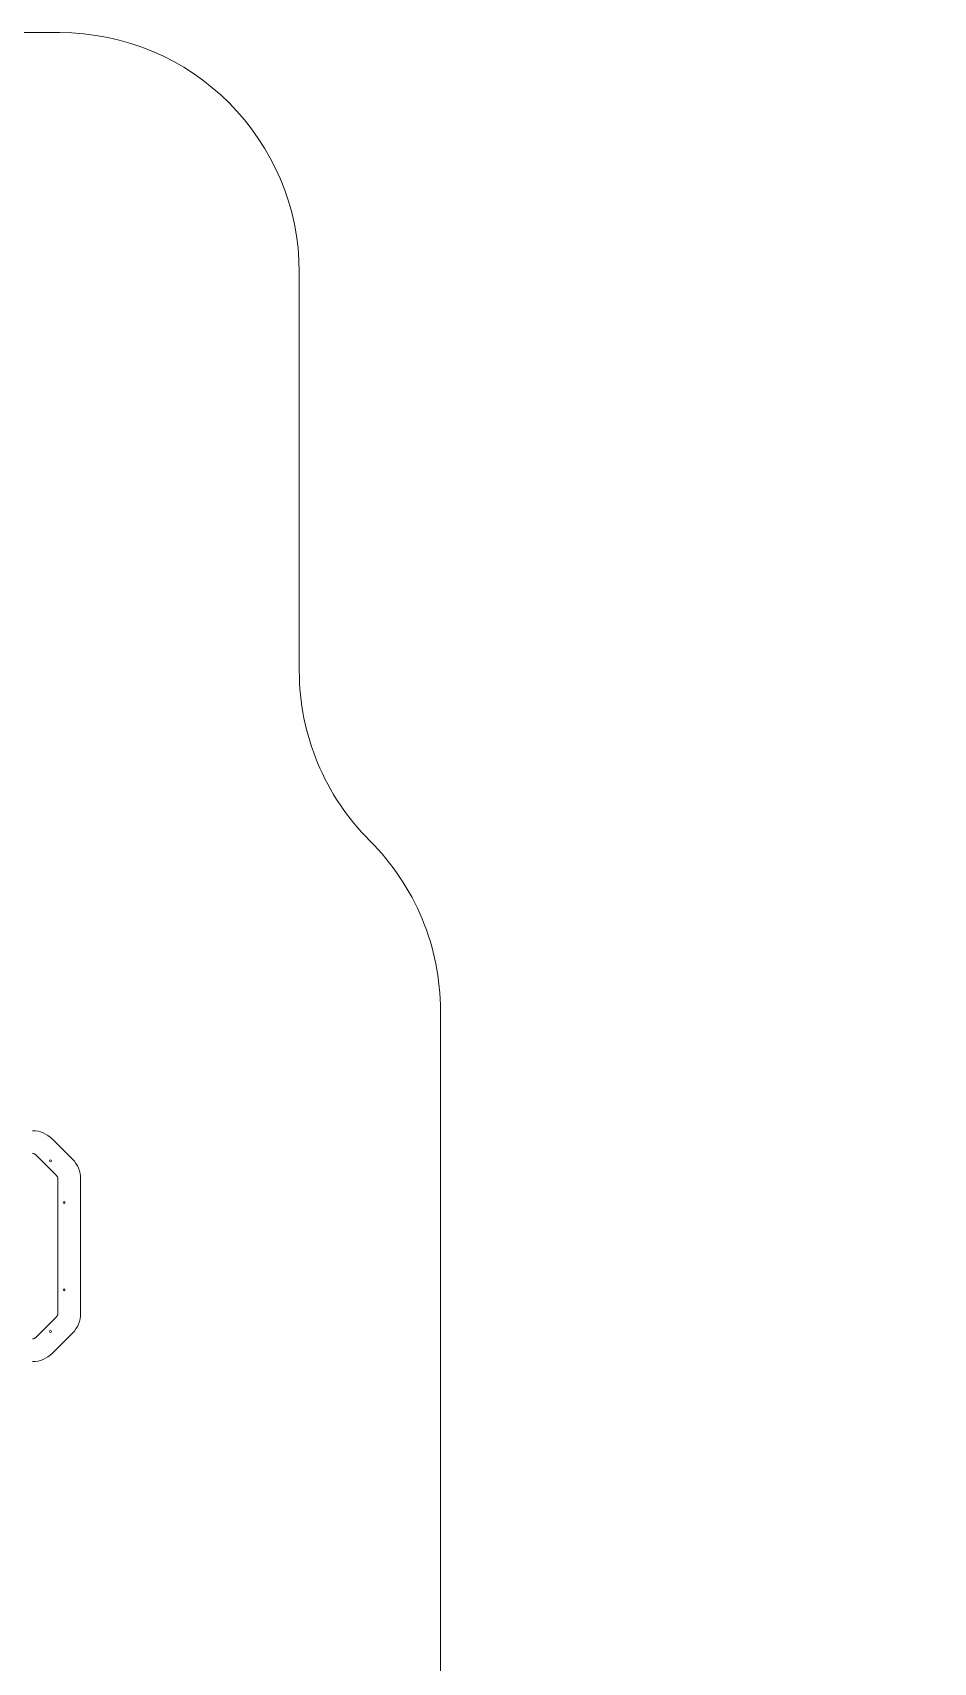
# Model space of a CAD drawing. Header units: millimetres. Extents: x -8760 to 8364, y -7998 to 7451.
# Drawn here: x 4610 to 8364, y 657 to 7451 of the extents above; entities that cross this region are included whole.
import ezdxf

# ---------------------------------------------------------------- set-up
doc = ezdxf.new("R2010")
doc.units = ezdxf.units.MM
doc.layers.add('DIKOM_ЗОНА', color=80, linetype='Continuous')
doc.layers.add('DIKOM_ОБЪЕКТ', color=7, linetype='Continuous')

msp = doc.modelspace()

# ---------------------------------------------------------------- linework, layer by layer
at = {"layer": 'DIKOM_ЗОНА', "color": 3, "lineweight": 15}
for points in [[(6015.607, 4081.872, -0.1993978), (5721.392, 4790.298), (5721.392, 6450.943, 0.41421356), (4721.392, 7450.943), (3082.298, 7450.943, 0.38654079), (2086.845, 6546.194, -0.38654079), (1091.392, 5641.446), (-387.702, 5641.446, -0.38654079)], [(-486.482, -5592.436), (4754.392, -5592.436, 0.32272634), (5702.964, -4908.995, -0.32272634), (6651.537, -4225.554), (7364.404, -4225.554, 0.41421356), (8364.404, -3225.554), (8364.404, -1595.325, 0.42223076), (7337.113, -595.697, -0.42223076), (6309.822, 403.93), (6309.822, 3373.446)]]:
    msp.add_lwpolyline(points, format="xyb", dxfattribs=at)
msp.add_arc((5309.822, 3373.446), 1000, 0, 45.1070081, dxfattribs=at)
at = {"layer": 'DIKOM_ОБЪЕКТ', "color": 7, "linetype": 'Continuous', "lineweight": 15}
for p, q in [((4776.139, 2754.756), (4691.132, 2839.763)), ((4623.957, 2772.588), (4708.964, 2687.581)), ((4714.822, 2673.439), (4714.822, 2111.453)), ((4809.822, 2111.453), (4809.822, 2673.439)), ((4708.964, 2097.311), (4623.957, 2012.304)), ((4691.132, 1945.128), (4776.139, 2030.135))]:
    msp.add_line(p, q, dxfattribs=at)
for centre in [(4684.845, 2748.469), (4740.822, 2574.946), (4740.822, 2209.946), (4684.845, 2036.422)]:
    msp.add_circle(centre, 4, dxfattribs=at)
for centre, radius, start, end in [((4609.815, 2758.446), 115, 45, 90), ((4609.815, 2758.446), 20, 45, 90), ((4694.822, 2673.439), 115, 0, 45), ((4694.822, 2673.439), 20, 0, 45), ((4694.822, 2111.453), 20, 315, 0), ((4694.822, 2111.453), 115, 315, 0), ((4609.815, 2026.446), 20, 270, 315), ((4609.815, 2026.446), 115, 270, 315)]:
    msp.add_arc(centre, radius, start, end, dxfattribs=at)

doc.saveas('drawing.dxf')
